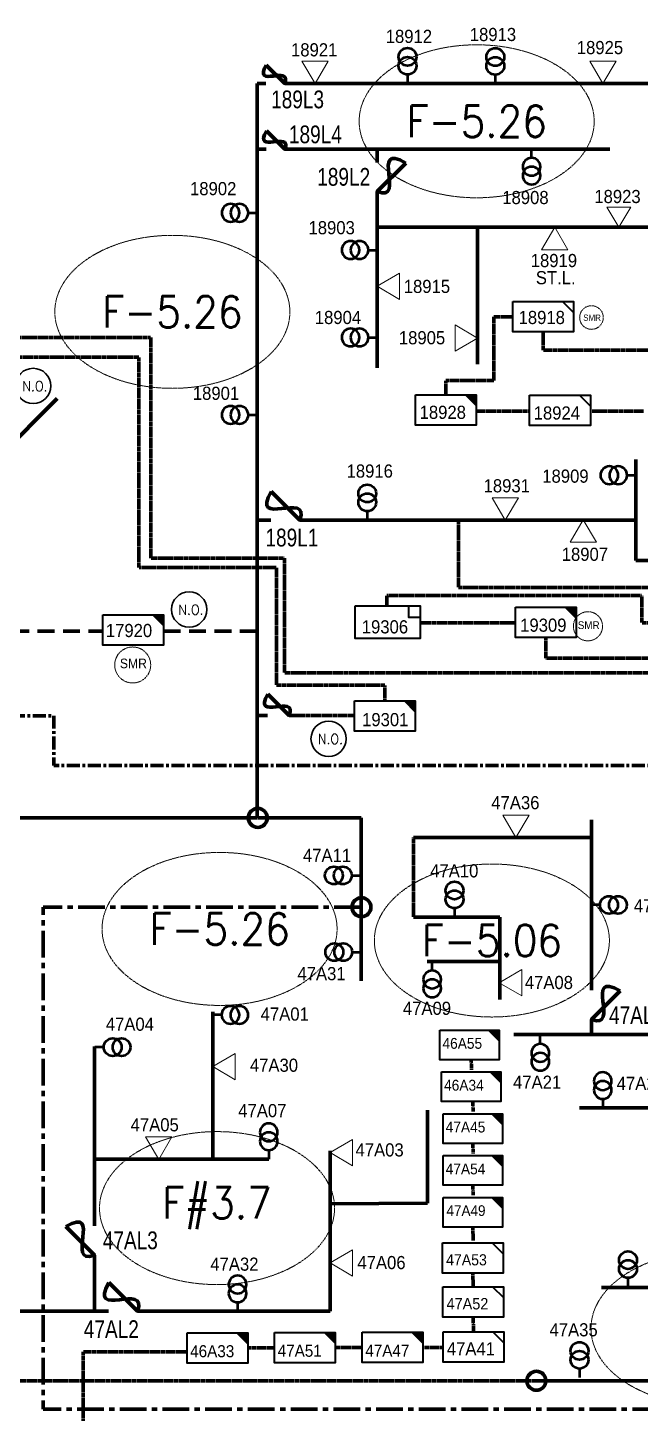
# Model space of a CAD drawing. Header units: metres. Extents: x 65984 to 144644, y -19036 to 23726.
# Drawn here: x 119859.8 to 120031.9, y 21388.6 to 21778 of the extents above; entities that cross this region are included whole.
import ezdxf
from ezdxf.enums import TextEntityAlignment as Align

# ---------------------------------------------------------------- set-up
doc = ezdxf.new("R2010")
doc.units = ezdxf.units.M
doc.header["$MEASUREMENT"] = 0
for name, pattern in [('( Center )', [2, 1.25, -0.25, 0.25, -0.25]), ('DGN Style 3', [0.013877, 0, -0.013877]), ('HIDDEN2', [2381.25, 1587.5, -793.75])]:
    doc.linetypes.add(name, pattern=pattern)
doc.layers.get('0').update_dxf_attribs({"color": 95, "lineweight": 40})
for name, color, linetype, lineweight in [('ABS', 7, 'Continuous', 40), ('d_fco', 5, 'Continuous', 40), ('d_fco text', 95, 'Continuous', 40), ('d_oh branch', 94, 'Continuous', 40), ('d_tf', 1, 'Continuous', 40), ('d_tf no', 6, 'Continuous', 40), ('d_tf_200', 1, 'Continuous', 40), ('d_ug cable', 95, 'Continuous', 40), ('d_ug main line', 95, 'Continuous', 40), ('FDR  1  05', 172, 'Continuous', 40), ('FDR  1  16', 234, 'Continuous', 40), ('fedr no', 95, 'Continuous', 40), ('O H MAIN FEEDER', 4, 'Continuous', 100), ('SW N O', 114, 'Continuous', 30)]:
    doc.layers.add(name, color=color, linetype=linetype, lineweight=lineweight)
doc.styles.add('NASKHF', font='naskhf.shx', dxfattribs={"height": 8})
doc.styles.add('Style-msdefault', font='msdefault.shx')
doc.styles.add('Style-STANDARD', font='STANDARD.shx')

# ---------------------------------------------------------------- blocks, each defined once
blk = doc.blocks.new('TFU_54')
at = {"layer": 'd_tf_200', "color": 135, "linetype": 'Continuous', "lineweight": 53}
blk.add_line((0, 10), (0, 0), dxfattribs=at)
at = {"layer": 'd_tf_200', "color": 135, "linetype": 'Continuous', "lineweight": 53, "extrusion": (0, 0, -1)}
for centre in [(0, 30), (0, 20)]:
    blk.add_circle(centre, 10, dxfattribs=at)
blk = doc.blocks.new('TF_8')
at = {"color": 0, "linetype": 'ByBlock', "lineweight": -2}
blk.add_line((6.3, 4.95), (9.9, 1.35), dxfattribs=at)
blk.add_3dface([(-10.1, 4.95), (9.9, 4.95), (9.9, -5.05), (-10.1, -5.05)], dxfattribs=at)
blk = doc.blocks.new('exist.us-1000kva')
at = {"color": 0, "linetype": 'ByBlock', "lineweight": -2, "flags": 128}
blk.add_lwpolyline([(39.99, 12.92), (32.8, 20), (40, 20)], close=True, dxfattribs=at)
at = {"color": 0, "linetype": 'ByBlock', "lineweight": -2, "extrusion": (0, 0, -1)}
blk.add_solid([(-39.99, 12.92), (-32.8, 20), (-40, 20)], dxfattribs=at)
at = {"color": 0, "linetype": 'ByBlock', "lineweight": -2, "xscale": 2, "yscale": 2}
blk.add_blockref('TF_8', (20.2, 10.1), dxfattribs=at)
blk = doc.blocks.new('TF3')
at = {"color": 0, "linetype": 'ByBlock', "lineweight": -2}
for p, q in [((11.3, 9), (18.3, 9)), ((18.3, 9), (18.3, 2))]:
    blk.add_line(p, q, dxfattribs=at)
at = {"color": 0, "linetype": 'ByBlock', "lineweight": -2, "flags": 128}
blk.add_lwpolyline([(18.3, 2), (11.3, 2), (11.3, 9)], dxfattribs=at)
at = {"color": 0, "linetype": 'ByBlock', "lineweight": -2}
blk.add_3dface([(-21.7, 9), (18.3, 9), (18.3, -11), (-21.7, -11)], dxfattribs=at)
blk = doc.blocks.new('*U776')
at = {"layer": 'd_fco', "color": 135, "linetype": 'Continuous', "lineweight": 100}
blk.add_line((-4.6, 4.21), (-10.13, 4.21), dxfattribs=at)
at = {"layer": 'd_fco', "color": 135, "linetype": 'Continuous', "lineweight": 100, "extrusion": (0, 0, -1), "flags": 128}
blk.add_lwpolyline([(-13.02, 4.21), (-7.07, 4.21), (4.4, -7.26)], dxfattribs=at)
at = {"layer": 'd_fco', "color": 135, "linetype": 'Continuous', "lineweight": 100}
blk.add_open_spline([(-4.4, -7.26), (-13, 7.69), (11.58, -7.67), (7.07, 4.21)], degree=3, dxfattribs=at)
blk = doc.blocks.new('TFU_23')
at = {"layer": 'd_tf_200', "color": 6, "linetype": 'Continuous', "lineweight": 53}
blk.add_line((0, 10), (0, 0), dxfattribs=at)
for centre in [(0, 30), (0, 20)]:
    blk.add_circle(centre, 10, dxfattribs=at)
blk = doc.blocks.new('*U775')
at = {"layer": 'd_fco', "color": 6, "linetype": 'Continuous', "lineweight": 100}
blk.add_line((-4.6, 4.21), (-10.13, 4.21), dxfattribs=at)
at = {"layer": 'd_fco', "color": 6, "linetype": 'Continuous', "lineweight": 100, "flags": 128}
blk.add_lwpolyline([(13.02, 4.21), (7.07, 4.21), (-4.4, -7.26)], dxfattribs=at)
at = {"layer": 'd_fco', "color": 6, "linetype": 'Continuous', "lineweight": 100}
blk.add_open_spline([(-4.4, -7.26), (-13, 7.69), (11.58, -7.67), (7.07, 4.21)], degree=3, dxfattribs=at)
blk = doc.blocks.new('*U965')
at = {"layer": 'SW N O', "color": 3, "ltscale": 0.426762}
blk.add_circle((0, 0), 16.8, dxfattribs=at)
at = {"layer": 'SW N O', "color": 3, "style": 'Style-STANDARD'}
blk.add_text('N.O.', height=9.6, dxfattribs=at).set_placement((1.7, -0.2), align=Align.MIDDLE_CENTER)
blk = doc.blocks.new('ABS2_1_1')
at = {"color": 0, "linetype": 'ByBlock', "lineweight": -2, "ltscale": 500}
for q in [(-29900, 43500), (0, 0)]:
    blk.add_line((0, 13600), q, dxfattribs=at)
at = {"color": 0, "linetype": 'ByBlock', "lineweight": -2, "ltscale": 500, "flags": 128}
for points in [[(5000, 43600), (-5000, 43600), (-5000, 53600), (5000, 53600)], [(3791, 49653), (3791, 49653), (3791, 49653)]]:
    blk.add_lwpolyline(points, close=True, dxfattribs=at)
at = {"color": 0, "linetype": 'ByBlock', "lineweight": -2, "ltscale": 500}
for points in [[(5000, 43600), (-5000, 43600), (5000, 53600), (-5000, 53600)], [(3791, 49653), (3791, 49653), (3791, 49653)]]:
    blk.add_solid(points, dxfattribs=at)
blk = doc.blocks.new('TFU_55')
at = {"layer": 'd_tf_200', "color": 22, "linetype": 'Continuous', "lineweight": 53}
blk.add_line((0, 10), (0, 0), dxfattribs=at)
at = {"layer": 'd_tf_200', "color": 22, "linetype": 'Continuous', "lineweight": 53, "extrusion": (0, 0, -1)}
for centre in [(0, 30), (0, 20)]:
    blk.add_circle(centre, 10, dxfattribs=at)
blk = doc.blocks.new('*U734')
at = {"layer": 'd_fco', "color": 22, "linetype": 'Continuous', "lineweight": 100}
blk.add_line((-4.6, 4.21), (-10.13, 4.21), dxfattribs=at)
at = {"layer": 'd_fco', "color": 22, "linetype": 'Continuous', "lineweight": 100, "flags": 128}
blk.add_lwpolyline([(13.02, 4.21), (7.07, 4.21), (-4.4, -7.26)], dxfattribs=at)
at = {"layer": 'd_fco', "color": 22, "linetype": 'Continuous', "lineweight": 100}
blk.add_open_spline([(-4.4, -7.26), (-13, 7.69), (11.58, -7.67), (7.07, 4.21)], degree=3, dxfattribs=at)
blk = doc.blocks.new('TRA1_298')
at = {"layer": 'd_tf', "color": 135, "linetype": 'Continuous', "lineweight": 0, "ltscale": 0.000236265, "extrusion": (0, 0, -1), "flags": 128}
blk.add_lwpolyline([(-10, -17), (0, 0), (10, -17)], close=True, dxfattribs=at)
blk = doc.blocks.new('TRA1_297')
at = {"layer": 'd_tf', "color": 135, "linetype": 'Continuous', "lineweight": 0, "ltscale": 0.000236265, "xscale": 1.000046566207834, "yscale": 1.000046566207834, "zscale": 1.000046566207834, "rotation": 180}
blk.add_blockref('TRA1_298', (0, 0), dxfattribs=at)
blk = doc.blocks.new('TRA1_300')
at = {"layer": 'd_tf', "color": 135, "linetype": 'Continuous', "lineweight": 0, "ltscale": 0.000236361, "flags": 128}
blk.add_lwpolyline([(10, -17), (0, 0), (-10, -17)], close=True, dxfattribs=at)
blk = doc.blocks.new('TRA1_299')
at = {"layer": 'd_tf', "color": 135, "linetype": 'Continuous', "lineweight": 0, "ltscale": 0.000236361, "xscale": 1.000046566207833, "yscale": 1.000046566207833, "zscale": 1.000046566207833, "rotation": 180}
blk.add_blockref('TRA1_300', (0, 0), dxfattribs=at)
blk = doc.blocks.new('TRA1_328')
at = {"layer": 'd_tf', "color": 135, "linetype": 'Continuous', "lineweight": 0, "ltscale": 0.000201942, "extrusion": (0, 0, -1), "flags": 128}
blk.add_lwpolyline([(-10, -17), (0, 0), (10, -17)], close=True, dxfattribs=at)
blk = doc.blocks.new('TRA1_327')
at = {"layer": 'd_tf', "color": 135, "linetype": 'Continuous', "lineweight": 0, "ltscale": 0.000201942, "xscale": 1.000046566207833, "yscale": 1.000046566207833, "zscale": 1.000046566207833, "rotation": 180}
blk.add_blockref('TRA1_328', (0, 0), dxfattribs=at)
blk = doc.blocks.new('TRA1_312')
at = {"layer": 'd_tf', "color": 6, "linetype": 'Continuous', "lineweight": 0, "ltscale": 0.000215867, "flags": 128}
blk.add_lwpolyline([(10, -17), (0, 0), (-10, -17)], close=True, dxfattribs=at)
blk = doc.blocks.new('TRA1_311')
at = {"layer": 'd_tf', "color": 6, "linetype": 'Continuous', "lineweight": 0, "ltscale": 0.000215867, "xscale": 1.000046566207833, "yscale": 1.000046566207833, "zscale": 1.000046566207833, "rotation": 180}
blk.add_blockref('TRA1_312', (0, 0), dxfattribs=at)
blk = doc.blocks.new('TRA1_304')
at = {"layer": 'd_tf', "color": 22, "linetype": 'Continuous', "lineweight": 0, "ltscale": 0.000236361, "flags": 128}
blk.add_lwpolyline([(10.1, -17), (0.1, 0), (-9.9, -17)], close=True, dxfattribs=at)
blk = doc.blocks.new('TRA1_303')
at = {"layer": 'd_tf', "color": 22, "linetype": 'Continuous', "lineweight": 0, "ltscale": 0.000236361, "xscale": 1.000046566207833, "yscale": 1.000046566207833, "zscale": 1.000046566207833, "rotation": 180}
blk.add_blockref('TRA1_304', (0, 0), dxfattribs=at)

msp = doc.modelspace()

# ---------------------------------------------------------------- linework, layer by layer
at = {"layer": 'd_oh branch', "color": 135, "linetype": 'Continuous', "lineweight": 100}
for p, q in [((119924.29, 21762.35), (119924.29, 21555.9)), ((119934.67, 21762.35), (120052.6, 21762.35)), ((119934.74, 21743.86), (120023.32, 21743.86)), ((119958.01, 21727.79), (119958.01, 21682.4)), ((119958.01, 21721.91), (120064.06, 21721.91)), ((119986.19, 21721.91), (119986.19, 21683.42)), ((120030.67, 21628.24), (120030.67, 21656.6)), ((119938.91, 21639.63), (120030.67, 21639.63)), ((120030.67, 21628.24), (120200.13, 21628.24)), ((119953.43, 21555.9), (119924.43, 21555.9)), ((119953.43, 21555.9), (119953.43, 21510.13))]:
    msp.add_line(p, q, dxfattribs=at)
at = {"layer": 'd_oh branch', "color": 6, "linetype": 'Continuous', "lineweight": 100}
for p, q in [((120018.2, 21555.34), (120018.2, 21508.33)), ((120018.2, 21550.37), (119968.14, 21550.37)), ((119992.48, 21527.99), (119968.14, 21527.99)), ((119992.48, 21527.99), (119992.48, 21504.88)), ((119992.38, 21515.5), (119972.01, 21515.5)), ((119996.36, 21495.02), (120115.92, 21495.02)), ((120014.86, 21474.39), (120053.13, 21474.39)), ((120053.13, 21423.91), (120021.05, 21423.91))]:
    msp.add_line(p, q, dxfattribs=at)
at = {"layer": 'd_oh branch', "color": 22, "linetype": 'Continuous', "lineweight": 100}
for p, q in [((119911.76, 21460.02), (119911.76, 21501.38)), ((119878.51, 21491.63), (119878.51, 21442.4)), ((119972.08, 21473.75), (119972.08, 21447.61)), ((119878.51, 21460.02), (119927.5, 21460.02)), ((119944.79, 21417.26), (119944.79, 21462.33)), ((119972.08, 21447.61), (119944.79, 21447.41)), ((119878.51, 21428.87), (119878.51, 21417.26)), ((119878.58, 21417.26), (119799.86, 21417.26)), ((119944.79, 21417.26), (119892.38, 21417.26))]:
    msp.add_line(p, q, dxfattribs=at)
at = {"layer": 'd_oh branch', "color": 135, "linetype": 'Continuous', "lineweight": 100}
msp.add_circle((119953.56, 21530.81), 2.66, dxfattribs=at)
at = {"layer": 'd_ug cable', "color": 6, "linetype": 'DGN Style 3', "lineweight": 100}
msp.add_line((119968.14, 21550.37), (119968.14, 21527.99), dxfattribs=at)
at = {"layer": 'd_ug cable', "color": 22, "linetype": 'DGN Style 3', "lineweight": 100}
for p, q in [((119984.51, 21485.12), (119984.39, 21487.92)), ((119984.96, 21473.36), (119984.84, 21476.16)), ((119984.96, 21461.6), (119984.84, 21464.4)), ((119984.96, 21449.84), (119984.84, 21452.64)), ((119984.96, 21437.09), (119984.84, 21440.88)), ((119984.96, 21424.14), (119984.84, 21427.95)), ((119985.03, 21411.48), (119984.96, 21415.61)), ((119921.62, 21406.91), (119929.14, 21406.91)), ((119946.21, 21407.03), (119953.76, 21407.03)), ((119970.83, 21407.07), (119976.49, 21407.07))]:
    msp.add_line(p, q, dxfattribs=at)
at = {"layer": 'd_ug cable', "color": 135, "linetype": 'DGN Style 3', "lineweight": 100, "flags": 128}
for points in [[(120088.35, 21776.37), (120058.21, 21776.37), (120058.21, 21687.33), (120004.6, 21687.33), (120004.6, 21692.51)], [(119977.28, 21674.86), (119977.28, 21678.89), (119990.71, 21678.89), (119990.71, 21696.77), (119996.06, 21696.77)], [(119960.16, 21588.81), (119960.16, 21593.2), (119929.68, 21593.2), (119929.68, 21626.26), (119890.99, 21626.26), (119890.99, 21685.41), (119772.71, 21685.41), (119772.71, 21695.35), (119777.98, 21695.35)], [(119807.58, 21690.95), (119894.41, 21690.95), (119894.41, 21628.87), (119931.9, 21628.87), (119931.9, 21596.64), (120054.19, 21596.64), (120054.19, 21588.87)], [(119985.86, 21670.24), (120000.83, 21670.24)], [(120018.14, 21670.24), (120032.82, 21670.24)], [(120129.3, 21620.64), (119980.79, 21620.64), (119980.79, 21639.63)], [(120036.09, 21610.72), (120032.36, 21610.72), (120032.36, 21618.44), (119960.69, 21618.44), (119960.69, 21615.47)], [(119996.79, 21610.72), (119970.03, 21610.72)], [(120129.3, 21600.79), (120005.33, 21600.79), (120005.33, 21606.61)], [(119935.18, 21584.71), (119951.69, 21584.71)]]:
    msp.add_lwpolyline(points, dxfattribs=at)
at = {"layer": 'd_ug cable', "color": 30, "linetype": 'HIDDEN2', "lineweight": 158, "ltscale": 0.003}
for points in [[(119819.69, 21608.41), (119880.81, 21608.41)], [(119897.97, 21608.41), (119924.29, 21608.41)]]:
    msp.add_lwpolyline(points, dxfattribs=at)
at = {"layer": 'd_ug cable', "color": 22, "linetype": 'DGN Style 3', "lineweight": 100, "flags": 128}
msp.add_lwpolyline([(119904.55, 21405.81), (119875.32, 21405.81), (119875.32, 21376.92)], dxfattribs=at)
at = {"layer": 'd_ug cable', "color": 6, "linetype": 'DGN Style 3', "lineweight": 100, "flags": 128}
msp.add_lwpolyline([(120002.79, 21397.69), (119424.94, 21397.69)], dxfattribs=at)
at = {"layer": 'd_ug cable', "color": 2, "linetype": 'DGN Style 3', "lineweight": 13}
for centre, radius in [((120018.19, 21696.55), 3.32), ((120017.2, 21609.77), 4.1), ((119889.28, 21598.89), 5.06)]:
    msp.add_circle(centre, radius, dxfattribs=at)
at = {"layer": 'd_ug main line', "color": 30, "linetype": '( Center )', "lineweight": 158, "ltscale": 2.94, "flags": 128}
msp.add_lwpolyline([(119820.05, 21584.61), (119867.15, 21584.61), (119867.15, 21570.66), (120162.16, 21570.66), (120162.16, 21582.36)], dxfattribs=at)
at = {"layer": 'FDR  1  16', "color": 135, "linetype": '( Center )', "lineweight": 140, "ltscale": 6, "flags": 128}
msp.add_lwpolyline([(119953.43, 21530.83), (119864.09, 21530.83), (119864.09, 21389.75), (120265.69, 21389.75), (120265.69, 21274.6)], dxfattribs=at)
at = {"layer": 'fedr no', "color": 82, "linetype": 'DGN Style 3', "lineweight": 13, "true_color": 0x1dc70e}
for centre in [(119985.93, 21751.71), (119900.42, 21698.15), (119913.69, 21524.7), (119990.2, 21521.44), (119912.98, 21446.23), (120051.08, 21412.43)]:
    msp.add_ellipse(centre, major_axis=(33.02, 0), ratio=0.651175, dxfattribs=at)
at = {"layer": 'O H MAIN FEEDER', "color": 135, "lineweight": 211, "ltscale": 30}
msp.add_line((119597.14, 21555.9), (119924.29, 21555.9), dxfattribs=at)
at = {"layer": 'O H MAIN FEEDER', "color": 6, "lineweight": 211, "ltscale": 30}
msp.add_line((120002.31, 21397.69), (120227.75, 21397.69), dxfattribs=at)
at = {"layer": 'O H MAIN FEEDER', "lineweight": 211, "ltscale": 0.488306}
msp.add_circle((119924.42, 21555.9), 2.66, dxfattribs=at)
at = {"layer": 'O H MAIN FEEDER', "color": 6, "lineweight": 211, "ltscale": 0.488306}
msp.add_circle((120002.71, 21397.69), 2.66, dxfattribs=at)

# ---------------------------------------------------------------- block references
at = {"layer": 'ABS', "color": 7, "linetype": 'Continuous', "lineweight": 211, "ltscale": 0.812883, "xscale": 0.0005446322480400586, "yscale": -0.000544632248040059, "zscale": 0.000360672857092237, "rotation": 180.0000071991901}
msp.add_blockref('ABS2_1_1', (119851.78, 21650.11), dxfattribs=at)
at = {"layer": 'd_fco', "color": 135, "linetype": 'Continuous', "lineweight": 100, "extrusion": (0, 0, -1)}
for p, xscale, yscale, zscale, rotation in [((-119928.8, 21764.25), 0.4510407398346139, 0.4510407398346139, 0.4510407398346139, 180.0000000006002), ((-119928.87, 21745.74), 0.4510407398346139, 0.4510407398346139, 0.4510407398346139, 180.0000000006002), ((-119960.96, 21736.9), 0.7, 0.7, 0.7, 270.0000000006001), ((-119931.27, 21642.58), 0.7, 0.7, 0.7, 180.0000000006002), ((-119929.58, 21586.92), 0.5244291535768945, 0.5244291535768945, 0.5244291535768945, 180.0000000006002)]:
    msp.add_blockref('*U776', p, dxfattribs=dict(at, xscale=xscale, yscale=yscale, zscale=zscale, rotation=rotation))
at = {"layer": 'd_fco', "color": 6, "linetype": 'Continuous', "lineweight": 100, "extrusion": (0, 0, -1), "xscale": 0.7, "yscale": 0.7, "zscale": 0.7, "rotation": 270.0000000006001}
msp.add_blockref('*U775', (-120021.16, 21504.22), dxfattribs=at)
at = {"layer": 'd_fco', "color": 22, "linetype": 'Continuous', "lineweight": 100, "xscale": 0.7, "yscale": 0.7, "zscale": 0.7, "rotation": 269.9999999998871}
msp.add_blockref('*U734', (119875.56, 21437.98), dxfattribs=at)
at = {"layer": 'd_fco', "color": 22, "linetype": 'Continuous', "lineweight": 100, "extrusion": (0, 0, -1), "xscale": 0.7, "yscale": 0.7, "zscale": 0.7, "rotation": 180.0000000006002}
msp.add_blockref('*U734', (-119885.68, 21420.21), dxfattribs=at)
at = {"layer": 'd_tf', "color": 135, "linetype": 'Continuous', "lineweight": 0, "ltscale": 0.000236361, "extrusion": (0, 0, -1), "xscale": 0.37, "yscale": 0.37, "zscale": 0.37, "rotation": 359.9999999999999}
msp.add_blockref('TRA1_299', (-119940.53, 21762.35), dxfattribs=at)
at = {"layer": 'd_tf', "color": 135, "linetype": 'Continuous', "lineweight": 0, "ltscale": 0.000236361, "extrusion": (0, 0, -1), "xscale": 0.37, "yscale": 0.37, "zscale": 0.37}
for p in [(-120021.39, 21762.35), (-119993.95, 21639.6)]:
    msp.add_blockref('TRA1_299', p, dxfattribs=at)
at = {"layer": 'd_tf', "color": 135, "linetype": 'Continuous', "lineweight": 0, "ltscale": 0.000201942, "extrusion": (0, 0, -1), "xscale": 0.3341967081431155, "yscale": 0.3341967081431155, "zscale": 0.3341967081431155}
msp.add_blockref('TRA1_327', (-120025.89, 21721.93), dxfattribs=at)
at = {"layer": 'd_tf', "color": 135, "linetype": 'Continuous', "lineweight": 0, "ltscale": 0.000236361, "xscale": 0.37, "yscale": 0.37, "zscale": 0.37, "rotation": 180}
for p in [(120007.87, 21721.91), (120015.9, 21639.66)]:
    msp.add_blockref('TRA1_299', p, dxfattribs=at)
at = {"layer": 'd_tf', "color": 135, "linetype": 'Continuous', "lineweight": 0, "ltscale": 0.000236265, "extrusion": (0, 0, -1), "xscale": 0.37, "yscale": 0.37, "zscale": 0.37, "rotation": 89.99999999999997}
msp.add_blockref('TRA1_297', (-119958, 21705.33), dxfattribs=at)
at = {"layer": 'd_tf', "color": 135, "linetype": 'Continuous', "lineweight": 0, "ltscale": 0.000236265, "xscale": 0.37, "yscale": 0.37, "zscale": 0.37, "rotation": 90.00000000000007}
msp.add_blockref('TRA1_297', (119986.2, 21690.76), dxfattribs=at)
at = {"layer": 'd_tf', "color": 6, "linetype": 'Continuous', "lineweight": 0, "ltscale": 0.000215867, "xscale": 0.37, "yscale": 0.37, "zscale": 0.37}
for p, rotation in [((119996.94, 21550.36), 359.9999999999999), ((119992.29, 21509.55), 269.9999999999999)]:
    msp.add_blockref('TRA1_311', p, dxfattribs=dict(at, rotation=rotation))
at = {"layer": 'd_tf', "color": 22, "linetype": 'Continuous', "lineweight": 0, "ltscale": 0.000236361, "xscale": 0.37, "yscale": 0.37, "zscale": 0.37}
for p, rotation in [((119911.77, 21485.99), 269.9999999999999), ((119896.64, 21459.93), 359.9999999999999), ((119944.79, 21461.8), 269.9999999999999), ((119944.79, 21430.77), 269.9999999999999)]:
    msp.add_blockref('TRA1_303', p, dxfattribs=dict(at, rotation=rotation))
at = {"layer": 'd_tf_200', "color": 135, "linetype": 'Continuous', "lineweight": 53, "extrusion": (0, 0, -1), "xscale": 0.25, "yscale": 0.25, "zscale": 0.25}
for p, rotation in [((-119966.49, 21762.33), 359.9999999999999), ((-119991.16, 21762.27), 359.9999999999999), ((-119955.18, 21639.61), 359.9999999999999), ((-119953.31, 21539.75), 269.9999999999999), ((-119953.44, 21518.2), 269.9999999999999)]:
    msp.add_blockref('TFU_54', p, dxfattribs=dict(at, rotation=rotation))
at = {"layer": 'd_tf_200', "color": 135, "linetype": 'Continuous', "lineweight": 53, "xscale": 0.25, "yscale": 0.25, "zscale": 0.25}
for p, rotation in [((120001.36, 21743.94), 179.9999999999999), ((119924.28, 21725.98), 89.9999999999999), ((119958.01, 21715.53), 89.9999999999999), ((119958.01, 21690.96), 89.9999999999999), ((119924.28, 21669.17), 89.9999999999999), ((120030.72, 21652.23), 89.9999999999999)]:
    msp.add_blockref('TFU_54', p, dxfattribs=dict(at, rotation=rotation))
at = {"layer": 'd_tf_200', "color": 6, "linetype": 'Continuous', "lineweight": 53, "xscale": 0.25, "yscale": 0.25, "zscale": 0.25}
for p, rotation in [((119979.71, 21528.01), 359.9999999999999), ((120018.12, 21531.45), 269.9999999999999), ((120028.45, 21424.11), 359.9999999999999), ((120014.82, 21398.59), 359.9999999999999)]:
    msp.add_blockref('TFU_23', p, dxfattribs=dict(at, rotation=rotation))
at = {"layer": 'd_tf_200', "color": 6, "linetype": 'Continuous', "lineweight": 53, "extrusion": (0, 0, -1), "xscale": 0.25, "yscale": 0.25, "zscale": 0.25}
for p, rotation in [((-119973.42, 21515.5), 179.9999999999999), ((-120003.81, 21494.86), 179.9999999999999), ((-120021.35, 21474.42), 359.9999999999999)]:
    msp.add_blockref('TFU_23', p, dxfattribs=dict(at, rotation=rotation))
at = {"layer": 'd_tf_200', "color": 22, "linetype": 'Continuous', "lineweight": 53, "xscale": 0.25, "yscale": 0.25, "zscale": 0.25}
for p, rotation in [((119911.75, 21500.52), 269.9999999999999), ((119927.5, 21460.02), 359.9999999999999), ((119918.74, 21417.26), 359.9999999999999)]:
    msp.add_blockref('TFU_55', p, dxfattribs=dict(at, rotation=rotation))
at = {"layer": 'd_tf_200', "color": 22, "linetype": 'Continuous', "lineweight": 53, "extrusion": (0, 0, -1), "xscale": 0.25, "yscale": 0.25, "zscale": 0.25, "rotation": 89.99999999999991}
msp.add_blockref('TFU_55', (-119878.66, 21491.46), dxfattribs=at)
at = {"layer": 'FDR  1  05', "color": 2, "linetype": 'Continuous', "lineweight": 40, "zscale": 0.4267622666565712, "rotation": 359.9999999999999}
for name, p, xscale, yscale in [('TF_8', (120004.68, 21696.82), 0.8535245333131425, 0.8535245333131425), ('exist.us-1000kva', (119996.8, 21606.61), 0.4267622666565712, 0.4267622666565712), ('exist.us-1000kva', (119880.9, 21604.49), 0.4267622666565712, 0.4267622666565712)]:
    msp.add_blockref(name, p, dxfattribs=dict(at, xscale=xscale, yscale=yscale))
at = {"layer": 'FDR  1  05', "color": 135, "linetype": 'Continuous', "lineweight": 40, "rotation": 359.9999999999999}
for name, p, xscale, yscale, zscale in [('exist.us-1000kva', (119968.75, 21666.33), 0.4267622666565712, 0.4267622666565712, 0.4267622666565712), ('TF_8', (120009.43, 21670.53), 0.8535245333131425, 0.8535245333131425, 0.4267622666565712), ('TF3', (119961.7, 21611.37), 0.4554570442158276, 0.4554570442158276, 0.1300771388769227), ('exist.us-1000kva', (119951.62, 21580.28), 0.4267622666565712, 0.4267622666565712, 0.4267622666565712)]:
    msp.add_blockref(name, p, dxfattribs=dict(at, xscale=xscale, yscale=yscale, zscale=zscale))
at = {"layer": 'FDR  1  05', "color": 22, "linetype": 'Continuous', "lineweight": 40, "rotation": 359.9999999999999}
for name, p, xscale, yscale, zscale in [('exist.us-1000kva', (119975.61, 21487.92), 0.4168343017815662, 0.4168343017815662, 0.3840860399909141), ('exist.us-1000kva', (119976.05, 21476.16), 0.4168343017815662, 0.4168343017815662, 0.3840860399909141), ('exist.us-1000kva', (119976.5, 21464.4), 0.4168343017815662, 0.4168343017815662, 0.3840860399909141), ('exist.us-1000kva', (119976.5, 21452.64), 0.4168343017815662, 0.4168343017815662, 0.3840860399909141), ('exist.us-1000kva', (119976.5, 21440.88), 0.4168343017815662, 0.4168343017815662, 0.3840860399909141), ('TF_8', (119984.92, 21432.26), 0.8535245333131425, 0.8535245333131425, 0.4267622666565712), ('TF_8', (119985.04, 21419.92), 0.8535245333131425, 0.8535245333131425, 0.4267622666565712), ('exist.us-1000kva', (119904.55, 21402.64), 0.4267622666565712, 0.4267622666565712, 0.4267622666565712), ('exist.us-1000kva', (119929.14, 21402.77), 0.4267622666565712, 0.4267622666565712, 0.4267622666565712), ('exist.us-1000kva', (119953.76, 21402.8), 0.4267622666565712, 0.4267622666565712, 0.4267622666565712), ('TF_8', (119985.11, 21407.25), 0.8535245333131425, 0.8535245333131425, 0.4267622666565712)]:
    msp.add_blockref(name, p, dxfattribs=dict(at, xscale=xscale, yscale=yscale, zscale=zscale))
at = {"layer": 'SW N O', "color": 3, "xscale": 0.2950694635422144, "yscale": 0.2950694635422144, "zscale": 0.2950694635422144}
for p in [(119861.31, 21677.32), (119905.14, 21614.48), (119944.33, 21578.14)]:
    msp.add_blockref('*U965', p, dxfattribs=at)

# ---------------------------------------------------------------- texts
at = {"layer": 'd_fco text', "color": 135, "linetype": 'Continuous', "lineweight": 80, "style": 'Style-msdefault', "width": 0.8}
for s, p in [('189L3', (119928.17, 21755.36)), ('189L4', (119933.18, 21745.53)), ('189L2', (119941.13, 21733.59)), ('189L1', (119926.58, 21632.2))]:
    msp.add_text(s, height=5, dxfattribs=at).set_placement(p)
at = {"layer": 'd_fco text', "color": 6, "linetype": 'Continuous', "lineweight": 80, "style": 'Style-msdefault', "width": 0.8}
msp.add_text('47AL5', height=5, dxfattribs=at).set_placement((120023.11, 21497.94))
at = {"layer": 'd_fco text', "color": 22, "linetype": 'Continuous', "lineweight": 80, "style": 'Style-msdefault', "width": 0.8}
for s, p in [('47AL3', (119880.87, 21434.67)), ('47AL2', (119875.54, 21409.7))]:
    msp.add_text(s, height=5, dxfattribs=at).set_placement(p)
at = {"layer": 'd_tf no', "color": 135, "linetype": 'Continuous', "lineweight": 40, "style": 'Style-msdefault', "width": 0.945946}
for s, p in [('18912', (119960.38, 21777.43)), ('18913', (119984, 21777.96)), ('18921', (119933.77, 21773.65)), ('18902', (119905.39, 21734.63)), ('18923', (120018.99, 21732.42)), ('18903', (119938.68, 21723.65)), ('18919', (120001.13, 21714.42)), ('ST.L.', (120002.55, 21709.61)), ('18915', (119965.45, 21707.15)), ('18904', (119940.45, 21698.42)), ('18905', (119964.07, 21692.72)), ('18901', (119906.18, 21677.11)), ('18928', (119969.9, 21671.76)), ('18924', (120001.95, 21671.57)), ('18916', (119949.38, 21655.25)), ('18909', (120004.37, 21653.82)), ('18907', (120009.83, 21631.85)), ('19306', (119953.65, 21611.46)), ('19301', (119953.74, 21585.38)), ('47A11', (119937.13, 21547.22)), ('47A31', (119935.57, 21513.99))]:
    msp.add_text(s, height=3.7, dxfattribs=at).set_placement(p, align=Align.TOP_LEFT)
for s, p in [('18925', (120014.07, 21770.58)), ('18908', (119993.13, 21728.43)), ('18931', (119987.88, 21647.41))]:
    msp.add_text(s, height=3.7, dxfattribs=at).set_placement(p)
at = {"layer": 'd_tf no', "color": 2, "linetype": 'Continuous', "lineweight": 40, "style": 'Style-msdefault', "width": 0.945946}
for s, p in [('18918', (119997.71, 21698.42)), ('19309', (119998.15, 21611.93)), ('17920', (119881.74, 21610.43))]:
    msp.add_text(s, height=3.7, dxfattribs=at).set_placement(p, align=Align.TOP_LEFT)
at = {"layer": 'd_tf no', "color": 1, "linetype": 'Continuous', "lineweight": 40, "style": 'Style-msdefault', "width": 0.945946}
for s, height, p in [('SMR', 1.77, (120015.87, 21697.39)), ('SMR', 2.185, (120014.34, 21611.17)), ('SMR', 2.697, (119885.69, 21600.68)), ('47A49', 2.997, (119977.45, 21447.03))]:
    msp.add_text(s, height=height, dxfattribs=at).set_placement(p, align=Align.TOP_LEFT)
at = {"layer": 'd_tf no', "color": 6, "linetype": 'Continuous', "lineweight": 40, "style": 'NASKHF', "width": 0.945946}
for s, p in [('47A36', (119990.04, 21562.04)), ('47A10', (119972.87, 21542.88)), ('47A20', (120030.09, 21533.06)), ('47A08', (119999.45, 21511.49)), ('47A25', (120025.28, 21483.15)), ('47A35', (120006.4, 21413.88))]:
    msp.add_text(s, height=3.7, dxfattribs=at).set_placement(p, align=Align.TOP_LEFT)
at = {"layer": 'd_tf no', "color": 22, "linetype": 'Continuous', "lineweight": 40, "style": 'Style-msdefault', "width": 0.945946}
for s, p in [('47A01', (119938.77, 21502.62)), ('47A30', (119935.74, 21488.24))]:
    msp.add_text(s, height=3.7, dxfattribs=at).set_placement(p, align=Align.TOP_RIGHT)
at = {"layer": 'd_tf no', "color": 6, "linetype": 'Continuous', "lineweight": 40, "style": 'NASKHF', "width": 0.945946}
for s, p in [('47A09', (119965.2, 21500.54)), ('47A21', (119996.15, 21479.77))]:
    msp.add_text(s, height=3.7, dxfattribs=at).set_placement(p)
at = {"layer": 'd_tf no', "color": 22, "linetype": 'Continuous', "lineweight": 40, "style": 'Style-msdefault', "width": 0.945946}
for s, height, p in [('47A04', 3.7, (119881.72, 21499.77)), ('46A55', 3.048, (119976.32, 21494.05)), ('46A34', 3.048, (119976.77, 21482.29)), ('47A07', 3.7, (119918.94, 21475.48)), ('47A05', 3.7, (119888.7, 21471.5)), ('47A45', 3.048, (119977.22, 21470.53)), ('47A03', 3.7, (119951.89, 21464.44)), ('47A54', 3.048, (119977.22, 21458.76)), ('47A32', 3.7, (119911.09, 21432.33)), ('47A06', 3.7, (119952.42, 21432.77)), ('47A53', 3.127, (119977.35, 21433.26)), ('47A52', 3.211, (119977.47, 21420.96)), ('47A41', 3.7, (119977.54, 21408.54)), ('46A33', 3.387, (119905.43, 21407.7)), ('47A51', 3.387, (119930.02, 21407.83)), ('47A47', 3.387, (119954.64, 21407.86))]:
    msp.add_text(s, height=height, dxfattribs=at).set_placement(p, align=Align.TOP_LEFT)
at = {"layer": 'fedr no', "color": 6, "linetype": 'Continuous', "lineweight": 40, "char_height": 8.852, "attachment_point": 5, "style": 'Style-STANDARD'}
for s, insert in [('F-5.26', (119985.93, 21751.71)), ('F-5.26', (119900.42, 21698.15)), ('F-5.26', (119913.69, 21524.7)), ('F-5.06', (119990.2, 21521.44)), ('F#3.7', (119912.98, 21446.23))]:
    msp.add_mtext(s, dxfattribs=dict(at, insert=insert))

doc.saveas('drawing.dxf')
